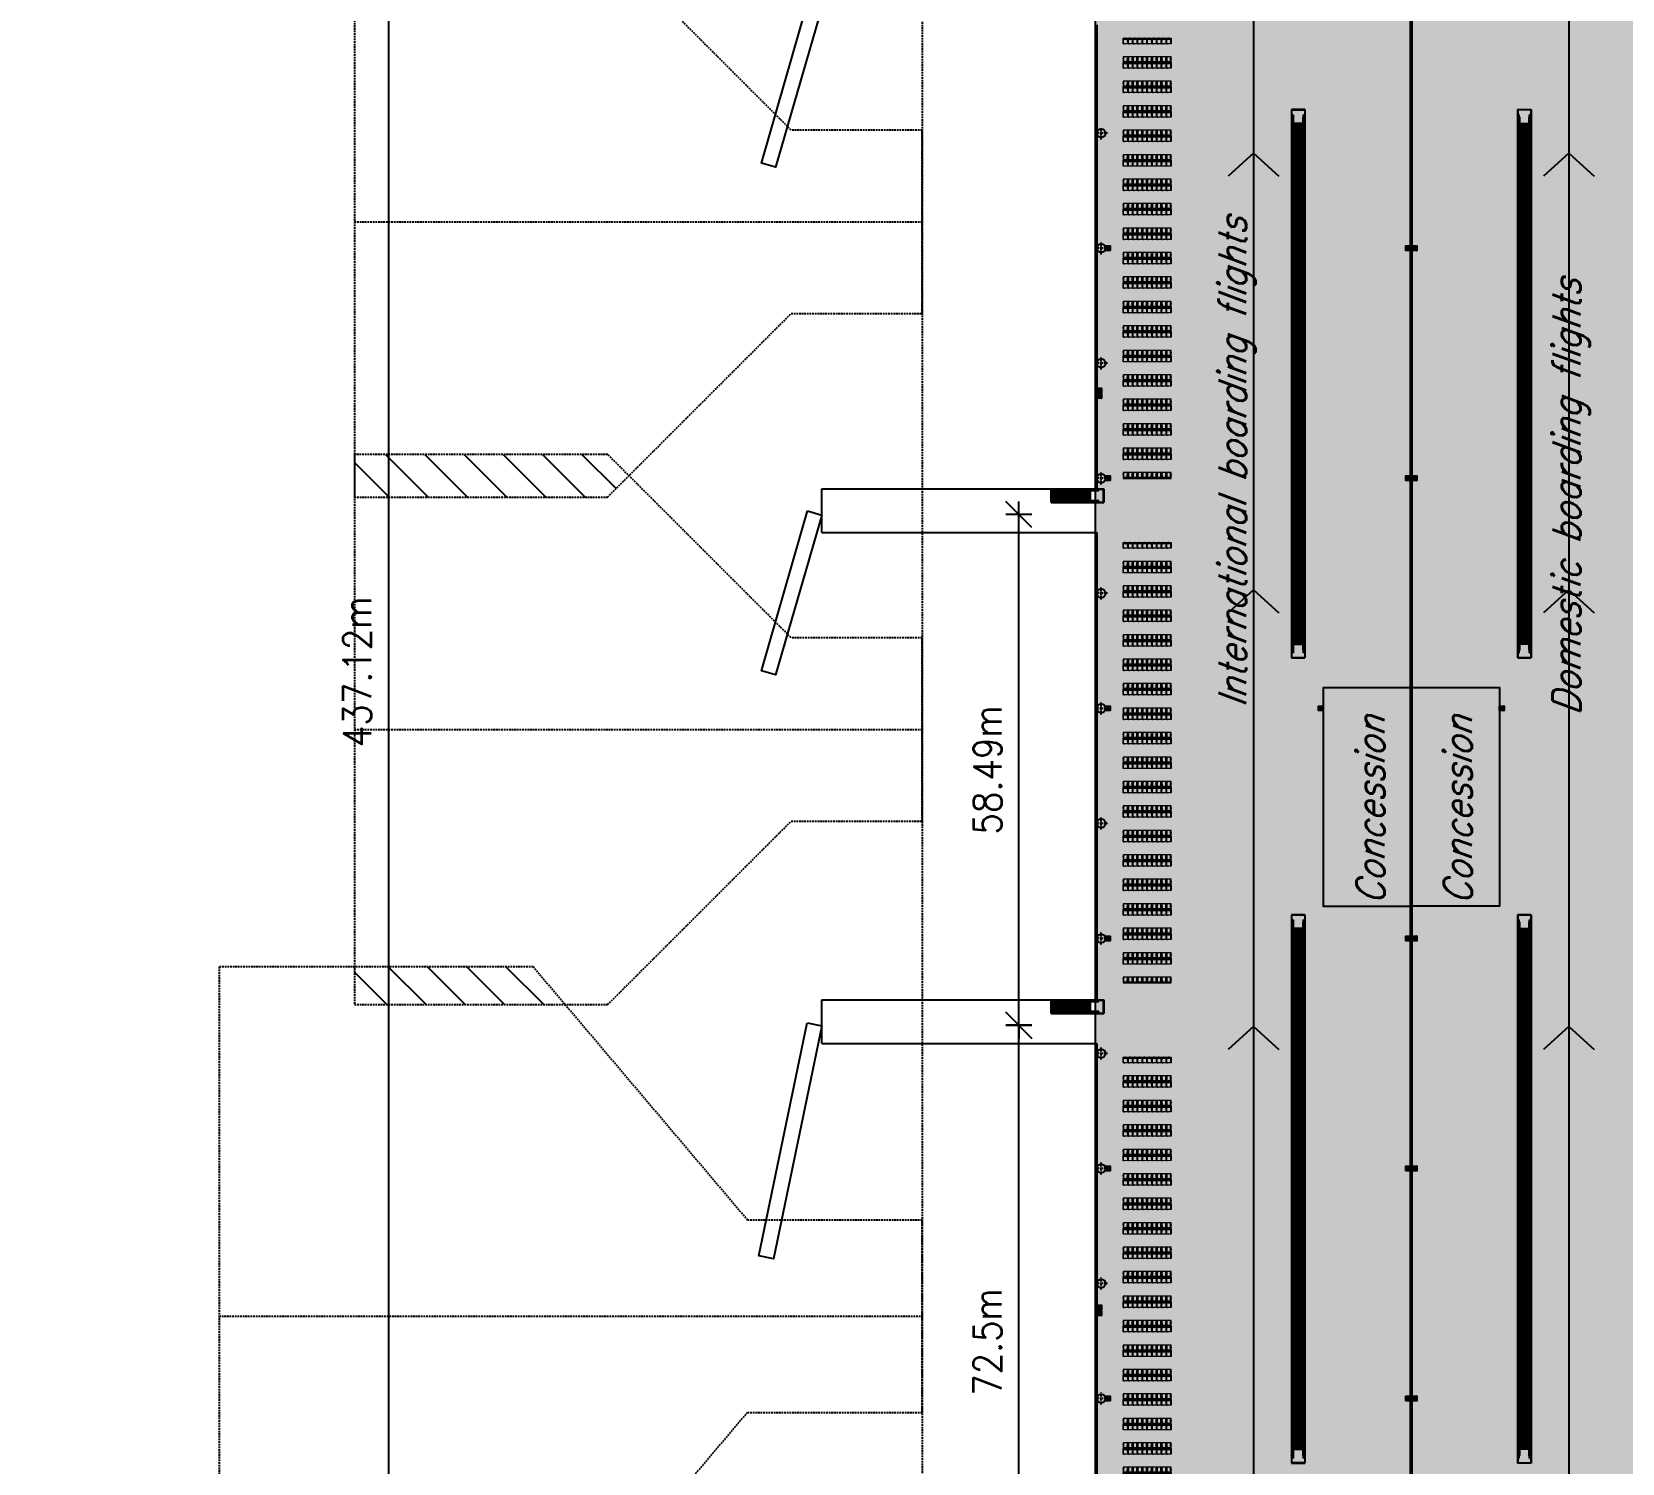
# Model space of a CAD drawing. Header units: millimetres. Extents: x -1 to 12300, y -1929 to 2470.
# Drawn here: x 7078.5 to 7260.5, y -1033.8 to -869.9 of the extents above; entities that cross this region are included whole.
import ezdxf

# ---------------------------------------------------------------- set-up
doc = ezdxf.new("R2010")
doc.units = ezdxf.units.MM
for name, pattern in [('DASHDOTBERNUZ', [0.8, 0.4, -0.2, 0, -0.2]), ('DGN Style 1', [0.6, 0, -0.6]), ('HIDDENBERNUZ', [0.3, 0.2, -0.1])]:
    doc.linetypes.add(name, pattern=pattern)
doc.layers.get('0').update_dxf_attribs({"color": 250})
for name, color, linetype in [('01C', 250, 'Continuous'), ('01cotes', 200, 'Continuous'), ('01TXT', 250, 'Continuous'), ('01TXTINCENDIext', 7, 'Continuous'), ('01TXTINCENDIman', 7, 'Continuous'), ('05CPIL', 250, 'Continuous'), ('0fingers', 250, 'Continuous'), ('0parquing', 250, 'HIDDENBERNUZ'), ('0serveis', 6, 'HIDDENBERNUZ'), ('0Terminal', 250, 'Continuous'), ('espais terminal', 9, 'Continuous'), ('fluxes', 9, 'Continuous')]:
    doc.layers.add(name, color=color, linetype=linetype)
doc.layers.add('_AUXILIAR', color=135, linetype='Continuous', plot=False)
doc.layers.add('TR-AUX-OFICINES', color=9, linetype='Continuous', plot=False)
doc.styles.add('_FERROS', font='romans.shx', dxfattribs={"width": 0.9})
doc.styles.add('_PEGATINES', font='romans.shx', dxfattribs={"width": 0.9, "oblique": 20})
doc.dimstyles.new('_100PS1500', dxfattribs={"dimtxt": 3.2, "dimasz": 3, "dimexe": 0.18, "dimexo": 0.0625, "dimgap": 2, "dimtad": 1, "dimrnd": 0.01, "dimzin": 12, "dimdsep": 46, "dimtxsty": '_FERROS', "dimblk": 'OBLIQUE', "dimcen": 0.09, "dimdle": 0.5, "dimse1": 1, "dimse2": 1, "dimclrt": 7, "dimadec": 0, "dimazin": 0, "dimtfac": 1, "dimtix": 1, "dimtmove": 2, "dimatfit": 3, "dimldrblk": 'OBLIQUE', "dimfxl": 1, "dimtvp": 0.882353, "dimtolj": 1, "dimtzin": 0, "dimarcsym": 0})
pattern_1 = [(90, (18.704966, 37.508332), (-0.01, 6e-19), [])]
pattern_2 = [(360, (37.508332, -17.139966), (2e-18, 0.01), [])]

# ---------------------------------------------------------------- blocks, each defined once
blk = doc.blocks.new('A$C36DD4FB1')
at = {"layer": '0parquing'}
for points in [[(0.02, -40), (35.97, -39.99), (60.5, -10.98), (80.5, -10.97), (80.5, 11.03), (60.5, 11.02), (35.94, 40.01), (-0.02, 40), (0.02, -40)], [(0, 0), (80.5, 0.03)]]:
    blk.add_lwpolyline(points, dxfattribs=at)
blk = doc.blocks.new('PK-GRAN1')
at = {"layer": '01C'}
for p, q in [((69, 36.24), (100.5, 36.24)), ((69, 31.24), (69, 36.24)), ((69, 31.24), (100.5, 31.24))]:
    blk.add_line(p, q, dxfattribs=at)
at = {"layer": '0fingers'}
blk.add_lwpolyline([(67.34, 33.58), (68.99, 33.24), (63.46, 6.56), (61.8, 6.91)], close=True, dxfattribs=at)
at = {"layer": '01C', "rotation": 359.977349502434}
blk.add_blockref('A$C36DD4FB1', (0, 0), dxfattribs=at)
blk = doc.blocks.new('_PIL0')
at = {"color": 3, "linetype": 'DASHDOTBERNUZ', "ltscale": 0.4}
for p, q in [((0.7, 0), (-0.7, 0)), ((0, -0.7), (0, 0.7))]:
    blk.add_line(p, q, dxfattribs=at)
blk.add_circle((0, 0), 0.5)
blk = doc.blocks.new('A$C365033A8')
at = {"linetype": 'Continuous', "lineweight": 0, "flags": 128}
blk.add_lwpolyline([(0.77, 0.17), (0.63, 0.7), (0, 0.53), (0.14, 0)], close=True, dxfattribs=at)
at = {"linetype": 'DGN Style 1', "lineweight": 0, "flags": 128}
blk.add_lwpolyline([(0.64, 0.64), (0.75, 0.22), (0.77, 0.17), (0.14, 0), (0, 0.53), (0.63, 0.7)], close=True, dxfattribs=at)
at = {"linetype": 'Continuous', "lineweight": 0, "flags": 128}
blk.add_lwpolyline([(0.64, 0.64), (0.13, 0.5), (0.24, 0.09), (0.75, 0.22)], dxfattribs=at)
blk = doc.blocks.new('CADIRES')
at = {"layer": '01C', "xscale": -1, "rotation": 104.8649578604252}
for p in [(0.51, 2.94), (1.06, 2.94), (1.61, 2.94), (2.16, 2.94), (2.71, 2.94), (3.26, 2.94), (3.81, 2.94), (4.36, 2.94), (4.91, 2.94), (5.46, 2.94)]:
    blk.add_blockref('A$C365033A8', p, dxfattribs=at)
at = {"layer": '01C', "rotation": 75.13504216545468}
for p in [(0.51, -0.14), (1.06, -0.14), (1.61, -0.14), (2.16, -0.14), (2.71, -0.14), (3.26, -0.14), (3.81, -0.14), (4.36, -0.14), (4.91, -0.14), (5.46, -0.14)]:
    blk.add_blockref('A$C365033A8', p, dxfattribs=at)
blk = doc.blocks.new('*U29')
at = {"layer": '01C'}
blk.add_blockref('CADIRES', (-2.75, -1.4), dxfattribs=at)
blk = doc.blocks.new('*U30')
at = {"layer": '01C', "color": 0, "linetype": 'ByBlock', "lineweight": -2, "transparency": 16777216}
for p in [(0, 61.6), (0, 58.8), (0, 56), (0, 53.2), (0, 50.4), (0, 47.6), (0, 44.8), (0, 42), (0, 39.2), (0, 36.4), (0, 33.6), (0, 30.8), (0, 28), (0, 25.2), (0, 22.4), (0, 19.6), (0, 16.8), (0, 14), (0, 11.2), (0, 8.4), (0, 5.6), (0, 2.8), (0, 0)]:
    blk.add_blockref('*U29', p, dxfattribs=at)
blk = doc.blocks.new('*U32')
at = {"layer": '01C'}
blk.add_blockref('CADIRES', (-2.75, -1.4), dxfattribs=at)
blk = doc.blocks.new('*U31')
at = {"layer": '01C', "color": 0, "linetype": 'ByBlock', "lineweight": -2, "transparency": 16777216}
for p in [(0, 47.6), (0, 44.8), (0, 42), (0, 39.2), (0, 36.4), (0, 33.6), (0, 30.8), (0, 28), (0, 25.2), (0, 22.4), (0, 19.6), (0, 16.8), (0, 14), (0, 11.2), (0, 8.4), (0, 5.6), (0, 2.8), (0, 0)]:
    blk.add_blockref('*U32', p, dxfattribs=at)
blk = doc.blocks.new('*U34')
at = {"layer": '01C'}
blk.add_blockref('CADIRES', (-2.75, -1.4), dxfattribs=at)
blk = doc.blocks.new('*U33')
at = {"layer": '01C', "color": 0, "linetype": 'ByBlock', "lineweight": -2, "transparency": 16777216}
for p in [(0, 47.6), (0, 44.8), (0, 42), (0, 39.2), (0, 36.4), (0, 33.6), (0, 30.8), (0, 28), (0, 25.2), (0, 22.4), (0, 19.6), (0, 16.8), (0, 14), (0, 11.2), (0, 8.4), (0, 5.6), (0, 2.8), (0, 0)]:
    blk.add_blockref('*U34', p, dxfattribs=at)
blk = doc.blocks.new('CINTA')
at = {"layer": '01C', "linetype": 'Continuous'}
h = blk.add_hatch(dxfattribs=at)
h.set_pattern_fill('USER', color=256, scale=0.01, angle=90, pattern_type=0)
h.set_pattern_definition(pattern_1)
h.paths.add_polyline_path([(0.12, 0.58), (0.12, 62.2), (0.2, 62.2), (0.2, 0.58)])
h = blk.add_hatch(dxfattribs=at)
h.set_pattern_fill('USER', color=256, scale=0.01, angle=90, pattern_type=0)
h.set_pattern_definition(pattern_1)
h.paths.add_polyline_path([(1.37, 0.58), (1.37, 62.2), (1.44, 62.2), (1.44, 0.58)])
h = blk.add_hatch(dxfattribs=at)
h.set_pattern_fill('USER', color=256, scale=0.05, angle=90, pattern_type=0)
h.set_pattern_definition([(90, (28.7643, 81.89081), (-0.05, 3e-18), [])])
h.paths.add_polyline_path([(0.23, 61.2), (0.23, 1.58), (1.33, 1.58), (1.33, 61.2)])
h.paths.add_polyline_path([(0.79, 59.2), (0.79, 59.25), (0.78, 59.27), (0.77, 59.2)], flags=16)
h.paths.add_polyline_path([(0.78, 57.6), (0.79, 57.61), (0.8, 57.61), (0.79, 57.58)], flags=16)
for p, q in [((0, 62.78), (0, 0)), ((0.03, 62.78), (0, 62.78)), ((1.56, 62.78), (0.03, 62.78)), ((0.03, 62.75), (0.03, 0.03)), ((0.03, 62.75), (1.53, 62.75)), ((0.12, 62.2), (0.2, 62.2)), ((0.12, 0.58), (0.12, 62.2)), ((0.2, 62.2), (0.2, 0.58)), ((1.37, 62.2), (1.44, 62.2)), ((1.37, 0.58), (1.37, 62.2)), ((1.44, 0.58), (1.44, 62.2)), ((1.53, 62.75), (1.53, 0.03)), ((1.56, 62.78), (1.56, 0)), ((0.03, 61.87), (0.03, 61.89)), ((0.12, 61.87), (0.03, 61.87)), ((0.03, 61.31), (0.12, 61.31)), ((0.23, 61.87), (0.2, 61.87)), ((0.2, 61.31), (0.23, 61.31)), ((0.23, 61.89), (0.23, 61.9)), ((0.23, 61.87), (0.23, 61.89)), ((0.23, 61.2), (0.23, 61.87)), ((1.33, 61.2), (0.23, 61.2)), ((0.23, 57.01), (0.23, 61.2)), ((1.33, 61.9), (1.33, 61.87)), ((1.33, 61.87), (1.33, 61.2)), ((1.37, 61.87), (1.33, 61.87)), ((1.33, 61.31), (1.37, 61.31)), ((1.33, 61.2), (1.33, 56.77)), ((1.53, 61.87), (1.44, 61.87)), ((1.53, 61.31), (1.44, 61.31)), ((1.53, 61.89), (1.53, 61.87)), ((0.23, 6), (0.23, 57.01)), ((1.33, 56.77), (1.33, 5.76)), ((0.23, 1.58), (0.23, 6)), ((1.33, 5.76), (1.33, 1.58)), ((0, 0), (0.03, 0)), ((0.03, 1.47), (0.12, 1.47)), ((0.03, 0.88), (0.03, 0.91)), ((0.03, 0.91), (0.12, 0.91)), ((1.53, 0.03), (0.03, 0.03)), ((0.03, 0), (1.56, 0)), ((0.2, 0.58), (0.12, 0.58)), ((0.2, 1.47), (0.23, 1.47)), ((0.2, 0.91), (0.23, 0.91)), ((0.23, 1.58), (1.33, 1.58)), ((0.23, 0.91), (0.23, 1.58)), ((0.23, 0.89), (0.23, 0.91)), ((0.23, 0.88), (0.23, 0.89)), ((1.33, 1.58), (1.33, 0.91)), ((1.37, 1.47), (1.33, 1.47)), ((1.33, 0.91), (1.37, 0.91)), ((1.33, 0.91), (1.33, 0.88)), ((1.44, 0.58), (1.37, 0.58)), ((1.44, 1.47), (1.53, 1.47)), ((1.44, 0.91), (1.53, 0.91)), ((1.53, 0.91), (1.53, 0.88))]:
    blk.add_line(p, q, dxfattribs=at)
for centre, radius, start, end in [((0.18, 61.51), 0.417, 97.1878, 108.3507), ((0.11, 61.5), 0.428, 74.9655, 77.6554), ((0.21, 61.9), 0.0175, 8.7267, 73.4382), ((1.35, 61.9), 0.0175, 106.5618, 171.2733), ((1.46, 61.5), 0.428, 102.3446, 105.0345), ((1.39, 61.51), 0.417, 71.6493, 82.8122), ((0.05, 61.89), 0.0175, 109.4849, 173.4157), ((1.51, 61.89), 0.0175, 6.5843, 70.5151), ((0.05, 0.89), 0.0175, 186.5843, 250.5151), ((0.18, 1.27), 0.417, 251.6493, 262.8122), ((0.11, 1.28), 0.428, 282.3446, 285.0345), ((0.21, 0.88), 0.0175, 286.5618, 351.2733), ((1.35, 0.88), 0.0175, 188.7267, 253.4382), ((1.46, 1.28), 0.428, 254.9655, 257.6554), ((1.39, 1.27), 0.417, 277.1878, 288.3507), ((1.51, 0.89), 0.0175, 289.4849, 353.4157)]:
    blk.add_arc(centre, radius, start, end, dxfattribs=at)
blk = doc.blocks.new('_Oblique')
for p, q in [((0, -0.5), (0, 0.5)), ((0, 0), (0.5, 0))]:
    blk.add_line(p, q)
at = {"layer": '01C', "color": 7, "linetype": 'ByBlock', "lineweight": -2}
blk.add_line((-0.5, -0.5), (0.5, 0.5), dxfattribs=at)
blk = doc.blocks.new('*D74')
at = {"layer": '01cotes', "color": 0, "lineweight": -2, "transparency": 16777216}
blk.add_line((7119.31, -1162.23), (7119.31, -724.11), dxfattribs=at)
at = {"layer": 'DEFPOINTS', "color": 0, "transparency": 16777216}
for p in [(7119.31, -724.61), (7119.31, -724.61), (7119.31, -1161.73)]:
    blk.add_point(p, dxfattribs=at)
at = {"layer": '01cotes', "color": 0, "lineweight": -2, "transparency": 16777216, "xscale": 3, "yscale": 3, "zscale": 3}
for p, rotation in [((7119.31, -724.61), 90), ((7119.31, -1161.73), 270)]:
    blk.add_blockref('_Oblique', p, dxfattribs=dict(at, rotation=rotation))
at = {"layer": '01cotes', "color": 7, "transparency": 16777216, "insert": (7115.71, -943.17), "char_height": 3.2, "attachment_point": 5, "rotation": 90, "style": '_FERROS'}
blk.add_mtext('\\A1;437.12m', dxfattribs=at)
blk = doc.blocks.new('*D77')
at = {"layer": '01cotes', "color": 0, "lineweight": -2, "transparency": 16777216}
blk.add_line((7191.46, -1056.64), (7191.46, -983.14), dxfattribs=at)
at = {"layer": 'DEFPOINTS', "color": 0, "transparency": 16777216}
for p in [(7191.46, -983.64), (7191.46, -983.64), (7191.46, -1056.14)]:
    blk.add_point(p, dxfattribs=at)
at = {"layer": '01cotes', "color": 0, "lineweight": -2, "transparency": 16777216, "xscale": 3, "yscale": 3, "zscale": 3}
for p, rotation in [((7191.46, -983.64), 90), ((7191.46, -1056.14), 270)]:
    blk.add_blockref('_Oblique', p, dxfattribs=dict(at, rotation=rotation))
at = {"layer": '01cotes', "color": 7, "transparency": 16777216, "insert": (7187.86, -1019.89), "char_height": 3.2, "attachment_point": 5, "rotation": 90, "style": '_FERROS'}
blk.add_mtext('\\A1;72.5m', dxfattribs=at)
blk = doc.blocks.new('*D78')
at = {"layer": '01cotes', "color": 0, "lineweight": -2, "transparency": 16777216}
blk.add_line((7191.46, -984.14), (7191.46, -924.66), dxfattribs=at)
at = {"layer": 'DEFPOINTS', "color": 0, "transparency": 16777216}
for p in [(7191.46, -925.16), (7191.46, -925.16), (7191.46, -983.64)]:
    blk.add_point(p, dxfattribs=at)
at = {"layer": '01cotes', "color": 0, "lineweight": -2, "transparency": 16777216, "xscale": 3, "yscale": 3, "zscale": 3}
for p, rotation in [((7191.46, -925.16), 90), ((7191.46, -983.64), 270)]:
    blk.add_blockref('_Oblique', p, dxfattribs=dict(at, rotation=rotation))
at = {"layer": '01cotes', "color": 7, "transparency": 16777216, "insert": (7187.86, -954.4), "char_height": 3.2, "attachment_point": 5, "rotation": 90, "style": '_FERROS'}
blk.add_mtext('\\A1;58.49m', dxfattribs=at)
blk = doc.blocks.new('A$C47A048D5')
at = {"layer": '01C', "linetype": 'Continuous'}
h = blk.add_hatch(dxfattribs=at)
h.set_pattern_fill('USER', color=256, scale=0.01, pattern_type=0)
h.set_pattern_definition(pattern_2)
h.paths.add_polyline_path([(6.02, 1.37), (6.02, 1.44), (0.57, 1.44), (0.57, 1.37)])
h = blk.add_hatch(dxfattribs=at)
h.set_pattern_fill('USER', color=256, scale=0.01, pattern_type=0)
h.set_pattern_definition(pattern_2)
h.paths.add_polyline_path([(6.02, 0.12), (6.02, 0.2), (0.57, 0.2), (0.57, 0.12)])
for p, q in [((6.02, 1.56), (0, 1.56)), ((0, 1.56), (0, 1.53)), ((0, 1.53), (0, 0)), ((6.02, 0), (0, 0)), ((6.02, 1.53), (0.03, 1.53)), ((0.03, 0.03), (0.03, 1.53)), ((6.02, 0.03), (0.03, 0.03)), ((0.57, 1.37), (0.57, 1.44)), ((0.57, 1.44), (6.02, 1.44)), ((6.02, 1.37), (0.57, 1.37)), ((0.57, 0.12), (0.57, 0.2)), ((0.57, 0.2), (6.02, 0.2)), ((0.57, 0.12), (6.02, 0.12)), ((0.88, 1.53), (0.91, 1.53)), ((0.88, 1.33), (0.89, 1.33)), ((0.91, 0.23), (0.88, 0.23)), ((0.91, 0.03), (0.88, 0.03)), ((0.89, 1.33), (0.91, 1.33)), ((0.91, 1.53), (0.91, 1.44)), ((0.91, 1.37), (0.91, 1.33)), ((0.91, 1.33), (1.58, 1.33)), ((1.58, 0.23), (0.91, 0.23)), ((0.91, 0.23), (0.91, 0.2)), ((0.91, 0.12), (0.91, 0.03)), ((1.47, 1.53), (1.47, 1.44)), ((1.47, 1.37), (1.47, 1.33)), ((1.47, 0.2), (1.47, 0.23)), ((1.47, 0.12), (1.47, 0.03)), ((1.58, 1.33), (1.58, 0.23)), ((1.58, 1.33), (6, 1.33)), ((1.58, 1.28), (6.02, 1.28)), ((1.58, 1.23), (6.02, 1.23)), ((1.58, 1.18), (6.02, 1.18)), ((1.58, 1.13), (6.02, 1.13)), ((1.58, 1.08), (6.02, 1.08)), ((1.58, 1.03), (6.02, 1.03)), ((1.58, 0.98), (6.02, 0.98)), ((1.58, 0.93), (6.02, 0.93)), ((1.58, 0.88), (6.02, 0.88)), ((1.58, 0.83), (6.02, 0.83)), ((1.58, 0.78), (6.02, 0.78)), ((1.58, 0.73), (6.02, 0.73)), ((1.58, 0.68), (6.02, 0.68)), ((1.58, 0.63), (6.02, 0.63)), ((1.58, 0.58), (6.02, 0.58)), ((1.58, 0.53), (6.02, 0.53)), ((1.58, 0.48), (6.02, 0.48)), ((1.58, 0.43), (6.02, 0.43)), ((1.58, 0.38), (6.02, 0.38)), ((1.58, 0.33), (6.02, 0.33)), ((1.58, 0.28), (6.02, 0.28)), ((5.76, 0.23), (1.58, 0.23)), ((1.58, 0.23), (6.02, 0.23)), ((6.02, 0.23), (5.76, 0.23)), ((6, 1.33), (6.02, 1.33))]:
    blk.add_line(p, q, dxfattribs=at)
at = {"layer": '01C'}
blk.add_line((6.02, 0), (6.02, 1.56), dxfattribs=at)
at = {"layer": '01C', "linetype": 'Continuous'}
for centre, radius, start, end in [((1.27, 1.39), 0.417, 161.6493, 172.8122), ((1.27, 0.18), 0.417, 187.1878, 198.3507), ((1.28, 1.46), 0.428, 192.3446, 195.0345), ((0.88, 1.35), 0.0175, 196.5618, 261.2733), ((0.88, 0.21), 0.0175, 98.7267, 163.4382), ((1.28, 0.11), 0.428, 164.9655, 167.6554), ((0.89, 1.51), 0.0175, 96.5843, 160.5151), ((0.89, 0.05), 0.0175, 199.4849, 263.4157)]:
    blk.add_arc(centre, radius, start, end, dxfattribs=at)
blk = doc.blocks.new('A$C4F031390')
at = {"layer": '0parquing'}
for points in [[(31.5, -65), (31.5, -36.01), (10.5, -15), (10.5, 0), (-10.5, 0), (-10.5, -15), (-31.5, -36.01), (-31.5, -65), (31.5, -65)], [(0, -65), (0, 0)]]:
    blk.add_lwpolyline(points, dxfattribs=at)
blk = doc.blocks.new('A$C39DC0D00')
at = {"layer": '01TXTINCENDIext'}
h = blk.add_hatch(color=7, dxfattribs=at)
h.dxf.hatch_style = 1
h.paths.add_polyline_path([(0.53, 0.54), (0, 0.54), (0, 0), (0.53, 0)])
h.paths.add_polyline_path([(0.51, 0.51), (0.51, 0.03, -0.414214), (0.5, 0.02), (0.03, 0.02, -0.414214), (0.02, 0.03), (0.02, 0.51, -0.414214), (0.03, 0.52), (0.5, 0.52, -0.414214)], flags=16)
h.paths.add_polyline_path([(0.35, 0.45), (0.34, 0.44), (0.34, 0.45), (0.33, 0.45), (0.32, 0.45), (0.32, 0.45), (0.31, 0.45), (0.31, 0.45), (0.29, 0.45), (0.27, 0.45), (0.27, 0.45), (0.27, 0.45), (0.27, 0.45), (0.27, 0.44), (0.27, 0.44), (0.28, 0.43), (0.28, 0.42, -0.120407), (0.33, 0.4, -0.22624), (0.33, 0.39), (0.33, 0.05, -0.414214), (0.32, 0.04), (0.21, 0.04, -0.414214), (0.19, 0.05), (0.19, 0.08), (0.17, 0.08), (0.17, 0.08), (0.17, 0.1), (0.17, 0.1), (0.17, 0.11), (0.17, 0.11), (0.17, 0.14), (0.17, 0.14), (0.17, 0.14), (0.17, 0.17), (0.16, 0.19), (0.14, 0.24), (0.13, 0.27), (0.12, 0.29), (0.12, 0.31), (0.11, 0.33), (0.11, 0.35), (0.11, 0.38), (0.12, 0.39), (0.13, 0.4), (0.14, 0.42), (0.15, 0.43), (0.16, 0.44), (0.18, 0.44), (0.2, 0.45), (0.22, 0.46), (0.24, 0.46), (0.25, 0.46), (0.25, 0.46), (0.28, 0.48), (0.31, 0.49), (0.33, 0.5), (0.33, 0.49), (0.32, 0.49), (0.29, 0.47), (0.28, 0.47), (0.29, 0.47), (0.31, 0.46), (0.33, 0.46), (0.35, 0.45), (0.35, 0.45)], flags=0)
h.paths.add_polyline_path([(0.25, 0.44), (0.25, 0.44), (0.25, 0.44), (0.25, 0.44), (0.25, 0.43), (0.24, 0.42, 0.110621), (0.2, 0.4, 0.22624), (0.19, 0.39), (0.19, 0.1), (0.19, 0.1), (0.18, 0.1), (0.18, 0.11), (0.19, 0.11), (0.19, 0.14), (0.18, 0.14), (0.18, 0.15), (0.18, 0.17), (0.17, 0.2), (0.16, 0.23), (0.14, 0.27), (0.13, 0.3), (0.13, 0.33), (0.12, 0.35), (0.13, 0.37), (0.13, 0.39), (0.14, 0.41), (0.16, 0.42), (0.18, 0.43), (0.21, 0.44), (0.22, 0.44)], flags=0)
h = blk.add_hatch(color=10, dxfattribs=at)
h.paths.add_polyline_path([(0.51, 0.51, 0.414214), (0.5, 0.52), (0.03, 0.52, 0.414214), (0.02, 0.51), (0.02, 0.03, 0.414214), (0.03, 0.02), (0.5, 0.02, 0.414214), (0.51, 0.03)])
h.paths.add_polyline_path([(0.12, 0.31), (0.11, 0.33), (0.11, 0.35), (0.11, 0.38), (0.12, 0.39), (0.13, 0.4), (0.14, 0.42), (0.15, 0.43), (0.16, 0.44), (0.18, 0.44), (0.2, 0.45), (0.22, 0.46), (0.24, 0.46), (0.25, 0.46), (0.25, 0.46), (0.28, 0.48), (0.31, 0.49), (0.33, 0.5), (0.33, 0.49), (0.32, 0.49), (0.29, 0.47), (0.28, 0.47), (0.29, 0.47), (0.31, 0.46), (0.33, 0.46), (0.35, 0.45), (0.35, 0.45), (0.35, 0.45), (0.34, 0.44), (0.34, 0.45), (0.33, 0.45), (0.32, 0.45), (0.32, 0.45), (0.31, 0.45), (0.31, 0.45), (0.29, 0.45), (0.27, 0.45), (0.27, 0.45), (0.27, 0.45), (0.27, 0.45), (0.27, 0.44), (0.27, 0.44), (0.28, 0.43), (0.28, 0.42, -0.120407), (0.33, 0.4, -0.22624), (0.33, 0.39), (0.33, 0.05, -0.414214), (0.32, 0.04), (0.21, 0.04, -0.414214), (0.19, 0.05), (0.19, 0.08), (0.17, 0.08), (0.17, 0.08), (0.17, 0.1), (0.17, 0.1), (0.17, 0.11), (0.17, 0.11), (0.17, 0.14), (0.17, 0.14), (0.17, 0.14), (0.17, 0.17), (0.16, 0.19), (0.14, 0.24), (0.13, 0.27), (0.12, 0.29)], flags=16)
h.paths.add_polyline_path([(0.13, 0.33), (0.12, 0.35), (0.13, 0.37), (0.13, 0.39), (0.14, 0.41), (0.16, 0.42), (0.18, 0.43), (0.21, 0.44), (0.22, 0.44), (0.25, 0.44), (0.25, 0.44), (0.25, 0.44), (0.25, 0.44), (0.25, 0.43), (0.24, 0.42, 0.110621), (0.2, 0.4, 0.22624), (0.19, 0.39), (0.19, 0.1), (0.19, 0.1), (0.18, 0.1), (0.18, 0.11), (0.19, 0.11), (0.19, 0.14), (0.18, 0.14), (0.18, 0.15), (0.18, 0.17), (0.17, 0.2), (0.16, 0.23), (0.14, 0.27), (0.13, 0.3)], flags=0)
h.paths.add_polyline_path([(0.19, 0.39, -0.22624), (0.2, 0.4, -0.110621), (0.24, 0.42), (0.25, 0.43), (0.25, 0.44), (0.25, 0.44), (0.25, 0.44), (0.25, 0.44), (0.22, 0.44), (0.21, 0.44), (0.18, 0.43), (0.16, 0.42), (0.14, 0.41), (0.13, 0.39), (0.13, 0.37), (0.12, 0.35), (0.13, 0.33), (0.13, 0.3), (0.14, 0.27), (0.16, 0.23), (0.17, 0.2), (0.18, 0.17), (0.18, 0.15), (0.18, 0.14), (0.19, 0.14), (0.19, 0.11), (0.18, 0.11), (0.18, 0.1), (0.19, 0.1), (0.19, 0.1)], flags=0)
h = blk.add_hatch(color=255, dxfattribs=at)
h.paths.add_polyline_path([(0.33, 0.39, 0.22624), (0.33, 0.4, 0.120407), (0.28, 0.42), (0.28, 0.43), (0.27, 0.44), (0.27, 0.44), (0.27, 0.45), (0.27, 0.45), (0.27, 0.45), (0.27, 0.45), (0.29, 0.45), (0.31, 0.45), (0.31, 0.45), (0.32, 0.45), (0.32, 0.45), (0.33, 0.45), (0.34, 0.45), (0.34, 0.44), (0.35, 0.45), (0.35, 0.45), (0.35, 0.45), (0.33, 0.46), (0.31, 0.46), (0.29, 0.47), (0.28, 0.47), (0.29, 0.47), (0.32, 0.49), (0.33, 0.49), (0.33, 0.5), (0.31, 0.49), (0.28, 0.48), (0.25, 0.46), (0.25, 0.46), (0.24, 0.46), (0.22, 0.46), (0.2, 0.45), (0.18, 0.44), (0.16, 0.44), (0.15, 0.43), (0.14, 0.42), (0.13, 0.4), (0.12, 0.39), (0.11, 0.38), (0.11, 0.35), (0.11, 0.33), (0.12, 0.31), (0.12, 0.29), (0.13, 0.27), (0.14, 0.24), (0.16, 0.19), (0.17, 0.17), (0.17, 0.14), (0.17, 0.14), (0.17, 0.14), (0.17, 0.11), (0.17, 0.11), (0.17, 0.1), (0.17, 0.1), (0.17, 0.08), (0.17, 0.08), (0.19, 0.08), (0.19, 0.05, 0.414214), (0.21, 0.04), (0.32, 0.04, 0.414214), (0.33, 0.05)])
h.paths.add_polyline_path([(0.19, 0.1), (0.19, 0.1), (0.18, 0.1), (0.18, 0.11), (0.19, 0.11), (0.19, 0.14), (0.18, 0.14), (0.18, 0.15), (0.18, 0.17), (0.17, 0.2), (0.16, 0.23), (0.14, 0.27), (0.13, 0.3), (0.13, 0.33), (0.12, 0.35), (0.13, 0.37), (0.13, 0.39), (0.14, 0.41), (0.16, 0.42), (0.18, 0.43), (0.21, 0.44), (0.22, 0.44), (0.25, 0.44), (0.25, 0.44), (0.25, 0.44), (0.25, 0.44), (0.25, 0.43), (0.24, 0.42, 0.110621), (0.2, 0.4, 0.22624), (0.19, 0.39)], flags=16)
blk.add_hatch(color=10, dxfattribs=at).paths.add_polyline_path([(0.19, 0.39, -0.22624), (0.2, 0.4, -0.110621), (0.24, 0.42), (0.25, 0.43), (0.25, 0.44), (0.25, 0.44), (0.25, 0.44), (0.25, 0.44), (0.22, 0.44), (0.21, 0.44), (0.18, 0.43), (0.16, 0.42), (0.14, 0.41), (0.13, 0.39), (0.13, 0.37), (0.12, 0.35), (0.13, 0.33), (0.13, 0.3), (0.14, 0.27), (0.16, 0.23), (0.17, 0.2), (0.18, 0.17), (0.18, 0.15), (0.18, 0.14), (0.19, 0.14), (0.19, 0.11), (0.18, 0.11), (0.18, 0.1), (0.19, 0.1), (0.19, 0.1)])
at = {"layer": '01TXTINCENDIext', "color": 255}
for p, q in [((0.02, 0.03), (0.02, 0.51)), ((0.03, 0.52), (0.5, 0.52)), ((0.5, 0.02), (0.03, 0.02)), ((0.51, 0.51), (0.51, 0.03))]:
    blk.add_line(p, q, dxfattribs=at)
at = {"layer": '01TXTINCENDIext', "color": 7}
blk.add_lwpolyline([(0, 0.54), (0.53, 0.54), (0.53, 0), (0, 0)], close=True, dxfattribs=at)
at = {"layer": '01TXTINCENDIext', "color": 255}
for points in [[(0.28, 0.42), (0.28, 0.43), (0.27, 0.44), (0.27, 0.44), (0.27, 0.45), (0.27, 0.45), (0.27, 0.45), (0.27, 0.45), (0.29, 0.45), (0.31, 0.45), (0.31, 0.45), (0.32, 0.45), (0.32, 0.45), (0.33, 0.45), (0.34, 0.45), (0.34, 0.44), (0.35, 0.45), (0.35, 0.45), (0.35, 0.45), (0.33, 0.46), (0.31, 0.46), (0.29, 0.47), (0.28, 0.47), (0.29, 0.47), (0.32, 0.49), (0.33, 0.49), (0.33, 0.5), (0.31, 0.49), (0.28, 0.48), (0.25, 0.46), (0.25, 0.46), (0.24, 0.46), (0.22, 0.46), (0.2, 0.45), (0.18, 0.44), (0.16, 0.44), (0.15, 0.43), (0.14, 0.42), (0.13, 0.4), (0.12, 0.39), (0.11, 0.38), (0.11, 0.35), (0.11, 0.33), (0.12, 0.31), (0.12, 0.29), (0.13, 0.27), (0.14, 0.24), (0.16, 0.19), (0.17, 0.17), (0.17, 0.14), (0.17, 0.14), (0.17, 0.14), (0.17, 0.11), (0.17, 0.11), (0.17, 0.1), (0.17, 0.1), (0.17, 0.08), (0.17, 0.08), (0.19, 0.08)], [(0.19, 0.1), (0.19, 0.1), (0.18, 0.1), (0.18, 0.11), (0.19, 0.11), (0.19, 0.14), (0.18, 0.14), (0.18, 0.15), (0.18, 0.17), (0.17, 0.2), (0.16, 0.23), (0.14, 0.27), (0.13, 0.3), (0.13, 0.33), (0.12, 0.35), (0.13, 0.37), (0.13, 0.39), (0.14, 0.41), (0.16, 0.42), (0.18, 0.43), (0.21, 0.44), (0.22, 0.44), (0.25, 0.44), (0.25, 0.44), (0.25, 0.44), (0.25, 0.44), (0.25, 0.43), (0.24, 0.42)], [(0.19, 0.39), (0.19, 0.1)]]:
    blk.add_lwpolyline(points, dxfattribs=at)
blk.add_lwpolyline([(0.19, 0.08), (0.19, 0.05, 0.414214), (0.21, 0.04), (0.32, 0.04, 0.414214), (0.33, 0.05), (0.33, 0.39)], format="xyb", dxfattribs=at)
for centre, radius, start, end in [((0.03, 0.51), 0.0144, 90, 180), ((0.03, 0.03), 0.0144, 180, 270), ((0.21, 0.39), 0.0128, 129.008, 180), ((0.26, 0.32), 0.105, 103.7582, 129.008), ((0.26, 0.32), 0.105, 50.992, 78.4551), ((0.32, 0.39), 0.0128, 0, 50.992), ((0.5, 0.51), 0.0144, 0, 90), ((0.5, 0.03), 0.0144, 270, 0)]:
    blk.add_arc(centre, radius, start, end, dxfattribs=at)
blk = doc.blocks.new('MANGERA')
at = {"layer": '01TXTINCENDIext'}
h = blk.add_hatch(color=7, dxfattribs=at)
h.dxf.hatch_style = 1
h.paths.add_polyline_path([(0.53, 0.54), (0, 0.54), (0, 0), (0.53, 0)])
h.paths.add_polyline_path([(0.03, 0.52), (0.5, 0.52, -0.414214), (0.51, 0.51), (0.51, 0.03, -0.414214), (0.5, 0.02), (0.03, 0.02, -0.414214), (0.02, 0.03), (0.02, 0.51, -0.414214)], flags=16)
h.paths.add_polyline_path([(0.1, 0.49), (0.11, 0.49), (0.11, 0.2), (0.1, 0.2)], flags=0)
h.paths.add_polyline_path([(0.15, 0.48), (0.15, 0.18, -1), (0.12, 0.18), (0.12, 0.48, -1)], flags=0)
h.paths.add_polyline_path([(0.19, 0.48), (0.19, 0.2, -1), (0.16, 0.2), (0.16, 0.48, -1)], flags=0)
h.paths.add_polyline_path([(0.22, 0.48), (0.22, 0.2, -1), (0.2, 0.2), (0.2, 0.48, -1)], flags=0)
h.paths.add_polyline_path([(0.26, 0.48), (0.26, 0.2, -1), (0.23, 0.2), (0.23, 0.48, -1)], flags=0)
h.paths.add_polyline_path([(0.3, 0.48), (0.3, 0.2, -1), (0.27, 0.2), (0.27, 0.48, -1)], flags=0)
h.paths.add_polyline_path([(0.31, 0.49), (0.31, 0.49), (0.31, 0.35), (0.37, 0.35, -25.210419), (0.37, 0.35), (0.31, 0.35), (0.31, 0.2), (0.31, 0.2)], flags=0)
h.paths.add_polyline_path([(0.11, 0.16), (0.15, 0.16), (0.15, 0.15), (0.11, 0.15)], flags=0)
h.paths.add_polyline_path([(0.4, 0.38), (0.4, 0.35), (0.37, 0.35, -0.36031)], flags=0)
h.paths.add_polyline_path([(0.12, 0.15), (0.15, 0.15), (0.15, 0.12), (0.12, 0.12)], flags=0)
h.paths.add_polyline_path([(0.37, 0.35), (0.4, 0.35), (0.4, 0.32, -0.36031)], flags=0)
h.paths.add_polyline_path([(0.41, 0.38, -0.36031), (0.44, 0.35), (0.41, 0.35)], flags=0)
h.paths.add_polyline_path([(0.11, 0.12), (0.15, 0.12), (0.15, 0.11), (0.11, 0.11)], flags=0)
h.paths.add_polyline_path([(0.41, 0.35), (0.44, 0.35, -0.36031), (0.41, 0.32)], flags=0)
h.paths.add_polyline_path([(0.12, 0.1), (0.15, 0.1), (0.14, 0.07), (0.12, 0.07)], flags=0)
h.paths.add_polyline_path([(0.13, 0.06), (0.14, 0.06), (0.14, 0.05), (0.13, 0.05)], flags=0)
h = blk.add_hatch(color=10, dxfattribs=at)
h.paths.add_polyline_path([(0.03, 0.52, 0.414214), (0.02, 0.51), (0.02, 0.03, 0.414214), (0.03, 0.02), (0.5, 0.02, 0.414214), (0.51, 0.03), (0.51, 0.51, 0.414214), (0.5, 0.52)])
h.paths.add_polyline_path([(0.37, 0.35), (0.31, 0.35), (0.31, 0.2), (0.31, 0.2), (0.31, 0.49), (0.31, 0.49), (0.31, 0.35), (0.37, 0.35, -25.210419)], flags=16)
h.paths.add_polyline_path([(0.41, 0.38, -0.36031), (0.44, 0.35), (0.41, 0.35)], flags=0)
h.paths.add_polyline_path([(0.4, 0.38), (0.4, 0.35), (0.37, 0.35, -0.36031)], flags=0)
h.paths.add_polyline_path([(0.44, 0.35, -0.36031), (0.41, 0.32), (0.41, 0.35)], flags=0)
h.paths.add_polyline_path([(0.4, 0.35), (0.4, 0.32, -0.36031), (0.37, 0.35)], flags=0)
h.paths.add_polyline_path([(0.3, 0.2, -1), (0.27, 0.2), (0.27, 0.48, -1), (0.3, 0.48)], flags=16)
h.paths.add_polyline_path([(0.26, 0.2, -1), (0.23, 0.2), (0.23, 0.48, -1), (0.26, 0.48)], flags=16)
h.paths.add_polyline_path([(0.22, 0.2, -1), (0.2, 0.2), (0.2, 0.48, -1), (0.22, 0.48)], flags=16)
h.paths.add_polyline_path([(0.19, 0.2, -1), (0.16, 0.2), (0.16, 0.48, -1), (0.19, 0.48)], flags=16)
h.paths.add_polyline_path([(0.15, 0.18, -1), (0.12, 0.18), (0.12, 0.48, -1), (0.15, 0.48)], flags=16)
h.paths.add_polyline_path([(0.11, 0.2), (0.1, 0.2), (0.1, 0.49), (0.11, 0.49)], flags=16)
h.paths.add_polyline_path([(0.15, 0.16), (0.15, 0.15), (0.11, 0.15), (0.11, 0.16)], flags=16)
h.paths.add_polyline_path([(0.15, 0.15), (0.15, 0.12), (0.12, 0.12), (0.12, 0.15)], flags=16)
h.paths.add_polyline_path([(0.15, 0.12), (0.15, 0.11), (0.11, 0.11), (0.11, 0.12)], flags=16)
h.paths.add_polyline_path([(0.15, 0.1), (0.14, 0.07), (0.12, 0.07), (0.12, 0.1)], flags=16)
h.paths.add_polyline_path([(0.14, 0.06), (0.14, 0.05), (0.13, 0.05), (0.13, 0.06)], flags=16)
h = blk.add_hatch(color=7, dxfattribs=at)
h.dxf.hatch_style = 1
h.paths.add_polyline_path([(0.15, 0.48, 1), (0.12, 0.48), (0.12, 0.18, 1), (0.15, 0.18)])
h.paths.add_polyline_path([(0.19, 0.48, 1), (0.16, 0.48), (0.16, 0.2, 1), (0.19, 0.2)])
h.paths.add_polyline_path([(0.22, 0.48, 1), (0.2, 0.48), (0.2, 0.2, 1), (0.22, 0.2)])
h.paths.add_polyline_path([(0.26, 0.48, 1), (0.23, 0.48), (0.23, 0.2, 1), (0.26, 0.2)])
h.paths.add_polyline_path([(0.3, 0.48, 1), (0.27, 0.48), (0.27, 0.2, 1), (0.3, 0.2)])
h.paths.add_polyline_path([(0.11, 0.49), (0.1, 0.49), (0.1, 0.2), (0.11, 0.2)])
h.paths.add_polyline_path([(0.31, 0.49), (0.31, 0.49), (0.31, 0.2), (0.31, 0.2)])
h.paths.add_polyline_path([(0.37, 0.35), (0.31, 0.35), (0.31, 0.35), (0.37, 0.35, 25.210419)])
h.paths.add_polyline_path([(0.37, 0.35), (0.4, 0.35), (0.4, 0.32, -0.36031)], flags=16)
h.paths.add_polyline_path([(0.37, 0.35, -0.36031), (0.4, 0.38), (0.4, 0.35)], flags=16)
h.paths.add_polyline_path([(0.41, 0.35), (0.44, 0.35, -0.36031), (0.41, 0.32)], flags=16)
h.paths.add_polyline_path([(0.41, 0.35), (0.41, 0.38, -0.36031), (0.44, 0.35)], flags=16)
h.paths.add_polyline_path([(0.15, 0.16), (0.11, 0.16), (0.11, 0.15), (0.15, 0.15)])
h.paths.add_polyline_path([(0.15, 0.15), (0.12, 0.15), (0.12, 0.12), (0.15, 0.12)])
h.paths.add_polyline_path([(0.15, 0.12), (0.11, 0.12), (0.11, 0.11), (0.15, 0.11)])
h.paths.add_polyline_path([(0.15, 0.1), (0.12, 0.1), (0.12, 0.07), (0.14, 0.07)])
h.paths.add_polyline_path([(0.14, 0.06), (0.13, 0.06), (0.13, 0.05), (0.14, 0.05)])
at = {"layer": '01TXTINCENDIext', "color": 255}
for p, q in [((0.02, 0.03), (0.02, 0.51)), ((0.03, 0.52), (0.5, 0.52)), ((0.5, 0.02), (0.03, 0.02)), ((0.37, 0.35), (0.31, 0.35)), ((0.37, 0.35), (0.31, 0.35)), ((0.4, 0.35), (0.37, 0.35)), ((0.4, 0.35), (0.37, 0.35)), ((0.4, 0.38), (0.4, 0.35)), ((0.4, 0.35), (0.4, 0.32)), ((0.41, 0.38), (0.41, 0.35)), ((0.41, 0.35), (0.41, 0.32)), ((0.44, 0.35), (0.41, 0.35)), ((0.44, 0.35), (0.41, 0.35)), ((0.51, 0.51), (0.51, 0.03))]:
    blk.add_line(p, q, dxfattribs=at)
at = {"layer": '01TXTINCENDIext', "color": 7}
blk.add_lwpolyline([(0, 0.54), (0.53, 0.54), (0.53, 0), (0, 0)], close=True, dxfattribs=at)
at = {"layer": '01TXTINCENDIext', "color": 255}
for points in [[(0.1, 0.49), (0.11, 0.49), (0.11, 0.2), (0.1, 0.2)], [(0.11, 0.16), (0.15, 0.16), (0.15, 0.15), (0.11, 0.15)], [(0.11, 0.12), (0.15, 0.12), (0.15, 0.11), (0.11, 0.11)], [(0.12, 0.15), (0.15, 0.15), (0.15, 0.12), (0.12, 0.12)], [(0.12, 0.1), (0.15, 0.1), (0.14, 0.07), (0.12, 0.07)], [(0.13, 0.06), (0.14, 0.06), (0.14, 0.05), (0.13, 0.05)], [(0.31, 0.49), (0.31, 0.49), (0.31, 0.2), (0.31, 0.2)]]:
    blk.add_lwpolyline(points, close=True, dxfattribs=at)
for points in [[(0.12, 0.18), (0.12, 0.48)], [(0.15, 0.48), (0.15, 0.18)], [(0.16, 0.2), (0.16, 0.48)], [(0.19, 0.48), (0.19, 0.2)], [(0.2, 0.2), (0.2, 0.48)], [(0.22, 0.48), (0.22, 0.2)], [(0.23, 0.2), (0.23, 0.48)], [(0.26, 0.48), (0.26, 0.2)], [(0.27, 0.2), (0.27, 0.48)], [(0.3, 0.48), (0.3, 0.2)]]:
    blk.add_lwpolyline(points, dxfattribs=at)
for centre, radius, start, end in [((0.03, 0.51), 0.0144, 90, 180), ((0.03, 0.03), 0.0144, 180, 270), ((0.13, 0.48), 0.0139, 0, 180), ((0.13, 0.18), 0.0139, 180, 0), ((0.17, 0.48), 0.0139, 0, 180), ((0.17, 0.2), 0.0139, 180, 0), ((0.21, 0.48), 0.0139, 0, 180), ((0.21, 0.2), 0.0139, 180, 0), ((0.25, 0.48), 0.0139, 0, 180), ((0.25, 0.2), 0.0139, 180, 0), ((0.29, 0.48), 0.0139, 0, 180), ((0.29, 0.2), 0.0139, 180, 0), ((0.41, 0.35), 0.0384, 184.543, 175.457), ((0.41, 0.35), 0.0325, 95.3708, 174.6292), ((0.41, 0.35), 0.0325, 185.3708, 264.6292), ((0.41, 0.35), 0.0325, 5.3708, 84.6292), ((0.41, 0.35), 0.0325, 275.3708, 354.6292), ((0.5, 0.51), 0.0144, 0, 90), ((0.5, 0.03), 0.0144, 270, 0)]:
    blk.add_arc(centre, radius, start, end, dxfattribs=at)
blk = doc.blocks.new('PULSADOR')
at = {"layer": '01TXTINCENDIext'}
h = blk.add_hatch(color=10, dxfattribs=at)
h.paths.add_polyline_path([(0.53, 0.54), (0, 0.54), (0, 0), (0.53, 0)])
h.paths.add_polyline_path([(0.03, 0.52), (0.5, 0.52, -0.414214), (0.51, 0.51), (0.51, 0.03, -0.414214), (0.5, 0.02), (0.03, 0.02, -0.414214), (0.02, 0.03), (0.02, 0.51, -0.414214)], flags=16)
h.paths.add_polyline_path([(0.43, 0.27, -1), (0.09, 0.27, -1)], flags=0)
h.paths.add_polyline_path([(0.34, 0.27, -1), (0.19, 0.27, -1)], flags=0)
h = blk.add_hatch(color=7, dxfattribs=at)
h.dxf.hatch_style = 1
h.paths.add_polyline_path([(0.51, 0.51, 0.414214), (0.5, 0.52), (0.03, 0.52, 0.414214), (0.02, 0.51), (0.02, 0.03, 0.414214), (0.03, 0.02), (0.5, 0.02, 0.414214), (0.51, 0.03)])
h.paths.add_polyline_path([(0.43, 0.27, -1), (0.09, 0.27, -1)], flags=16)
h.paths.add_polyline_path([(0.34, 0.27, -1), (0.19, 0.27, -1)], flags=0)
h = blk.add_hatch(color=7, dxfattribs=at)
h.dxf.hatch_style = 1
h.paths.add_polyline_path([(0.34, 0.27, 1), (0.19, 0.27, 1)])
at = {"layer": '01TXTINCENDIext', "color": 255}
for p, q in [((0.02, 0.03), (0.02, 0.51)), ((0.5, 0.02), (0.03, 0.02)), ((0.51, 0.51), (0.51, 0.03))]:
    blk.add_line(p, q, dxfattribs=at)
at = {"layer": '01TXTINCENDIext', "color": 7}
blk.add_lwpolyline([(0, 0.54), (0.53, 0.54), (0.53, 0), (0, 0)], close=True, dxfattribs=at)
for radius in [0.17, 0.075]:
    blk.add_circle((0.26, 0.27), radius, dxfattribs=at)
at = {"layer": '01TXTINCENDIext', "color": 255}
for centre, start, end in [((0.03, 0.51), 90, 180), ((0.03, 0.03), 180, 270), ((0.5, 0.51), 0, 90), ((0.5, 0.03), 270, 0)]:
    blk.add_arc(centre, 0.0144, start, end, dxfattribs=at)

msp = doc.modelspace()

# ---------------------------------------------------------------- hatches: boundary and pattern name
at = {"layer": '0parquing'}
h = msp.add_hatch(dxfattribs=at)
h.set_pattern_fill('ANSI31', color=256)
h.set_pattern_definition([(135, (8267.587, -1846.8883), (-2.245064, -2.245064), [])])
h.paths.add_polyline_path([(7099.895, -1049.445), (7099.895, -1056.945), (7135.853, -1056.945), (7139.026, -1053.195), (7135.853, -1049.445)])
h.paths.add_polyline_path([(7115.39, -976.945), (7115.39, -981.276), (7139.518, -981.276), (7135.853, -976.945)])
h.paths.add_polyline_path([(7115.39, -918.276), (7115.39, -923.162), (7144.383, -923.162), (7146.827, -920.719), (7144.383, -918.276)])
h.paths.add_polyline_path([(7115.39, -860.162), (7115.39, -867.662), (7144.383, -867.662), (7148.134, -863.912), (7144.383, -860.162)])
h.paths.add_polyline_path([(7115.39, -804.662), (7115.39, -812.162), (7144.383, -812.162), (7148.134, -808.412), (7144.383, -804.662)])
h.paths.add_polyline_path([(7078.453, -686.297), (7078.453, -693.797), (7107.446, -693.797), (7111.197, -690.047), (7107.446, -686.297)])
h.paths.add_polyline_path([(7118.866, -545.43), (7116.661, -552.599), (7144.373, -561.122), (7149.061, -558.64), (7146.577, -553.953)])
h.paths.add_polyline_path([(7135.181, -492.382), (7132.976, -499.551), (7160.688, -508.074), (7165.376, -505.592), (7162.892, -500.905)])
h.paths.add_polyline_path([(7287, -466.861), (7285.487, -469.68), (7288.323, -471.162), (7309.697, -464.589), (7308.374, -460.287)])
h.paths.add_polyline_path([(7298.611, -504.616), (7297.098, -507.435), (7299.934, -508.917), (7321.308, -502.343), (7319.985, -498.042)])
h.paths.add_polyline_path([(7310.223, -542.37), (7308.71, -545.19), (7311.546, -546.672), (7332.92, -540.098), (7331.597, -535.797)])
h.paths.add_polyline_path([(7353.465, -637.719), (7351.19, -639.969), (7353.465, -642.219), (7375.827, -642.219), (7375.827, -637.719)])
h.paths.add_polyline_path([(7353.465, -677.219), (7351.19, -679.469), (7353.465, -681.719), (7375.827, -681.719), (7375.827, -677.219)])
h.paths.add_polyline_path([(7316.528, -796.187), (7314.253, -798.437), (7316.528, -800.687), (7338.89, -800.687), (7338.89, -796.187)])
h.paths.add_polyline_path([(7316.528, -835.687), (7314.253, -837.937), (7316.528, -840.187), (7338.89, -840.187), (7338.89, -835.687)])
h.paths.add_polyline_path([(7316.528, -875.187), (7314.253, -877.437), (7316.528, -879.687), (7338.89, -879.687), (7338.89, -875.187)])
h.paths.add_polyline_path([(7316.528, -914.687), (7314.253, -916.937), (7316.528, -919.187), (7338.89, -919.187), (7338.89, -914.687)])
h.paths.add_polyline_path([(7316.528, -954.187), (7314.253, -956.437), (7316.528, -958.687), (7338.89, -958.687), (7338.89, -954.187)])
h.paths.add_polyline_path([(7316.528, -993.687), (7314.253, -995.937), (7316.528, -998.187), (7338.89, -998.187), (7338.89, -993.687)])
h.paths.add_polyline_path([(7316.528, -1033.187), (7314.253, -1035.437), (7316.528, -1037.687), (7338.89, -1037.687), (7338.89, -1033.187)])
h.paths.add_polyline_path([(7316.528, -1072.687), (7314.253, -1074.937), (7316.528, -1077.187), (7338.89, -1077.187), (7338.89, -1072.687)])
h.paths.add_polyline_path([(7316.528, -1112.187), (7314.253, -1114.437), (7316.528, -1116.687), (7338.89, -1116.687), (7338.89, -1112.187)])
at = {"layer": 'espais terminal'}
h = msp.add_hatch(color=170, dxfattribs=at)
h.dxf.hatch_style = 1
h.paths.add_polyline_path([(7193.187, -592.245, 0.2228431), (7198.549, -630.253), (7176.03, -630.253), (7182.156, -650.371, 0.5526058), (7185.463, -724.613), (7200.19, -724.613), (7200.19, -1151.831), (7236.39, -1151.831), (7236.39, -451.773)])
h = msp.add_hatch(color=94, dxfattribs=at)
h.dxf.hatch_style = 1
h.paths.add_polyline_path([(7236.39, -451.773), (7236.39, -1161.831), (7272.59, -1161.831), (7272.59, -1161.631), (7272.59, -724.613), (7287.317, -724.613, 0.5526058), (7290.624, -650.371), (7296.75, -630.253), (7274.231, -630.253, 0.2228431), (7279.593, -592.245)])

# ---------------------------------------------------------------- linework, layer by layer
at = {"layer": '01C'}
for p, q in [((7236.29, -1161.831), (7236.29, -452.778)), ((7236.39, -452.453), (7236.39, -1161.831)), ((7236.49, -1161.831), (7236.49, -452.778)), ((7168.89, -922.224), (7200.39, -922.224)), ((7168.89, -927.224), (7168.89, -922.224)), ((7168.89, -927.224), (7200.39, -927.224))]:
    msp.add_line(p, q, dxfattribs=at)
for points in [[(7236.29, -970.004), (7236.29, -945.004), (7226.29, -945.004), (7226.29, -970.004)], [(7236.49, -969.986), (7236.49, -944.986), (7246.49, -944.986), (7246.49, -969.986)]]:
    msp.add_lwpolyline(points, close=True, dxfattribs=at)
at = {"layer": '0fingers'}
for points in [[(7167.264, -866.641), (7168.89, -867.11), (7163.607, -885.415), (7161.981, -884.945)], [(7167.264, -924.755), (7168.89, -925.224), (7163.607, -943.529), (7161.981, -943.06)]]:
    msp.add_lwpolyline(points, close=True, dxfattribs=at)
at = {"layer": '0serveis'}
msp.add_line((7180.39, -769.187), (7180.39, -1151.731), dxfattribs=at)
at = {"layer": '0Terminal'}
for p, q in [((7200.19, -869.11), (7200.19, -922.224)), ((7200.39, -869.11), (7200.39, -922.224)), ((7200.19, -927.224), (7200.19, -980.709)), ((7200.39, -927.224), (7200.39, -980.709)), ((7200.19, -985.709), (7200.19, -1053.209)), ((7200.39, -985.709), (7200.39, -1053.209))]:
    msp.add_line(p, q, dxfattribs=at)
at = {"layer": '_AUXILIAR'}
msp.add_xline((7236.39, -1156.362), (0, 1), dxfattribs=at)
msp.add_xline((7236.39, -1156.362), (0, 1), dxfattribs=at)
at = {"layer": 'fluxes', "color": 166}
for p, q in [((7218.34, -823.688), (7218.34, -1161.831)), ((7218.34, -883.779), (7215.437, -886.416)), ((7218.34, -883.779), (7221.243, -886.416)), ((7218.34, -933.779), (7215.437, -936.416)), ((7218.34, -933.779), (7221.243, -936.416)), ((7218.34, -983.779), (7215.437, -986.416)), ((7218.34, -983.779), (7221.243, -986.416))]:
    msp.add_line(p, q, dxfattribs=at)
at = {"layer": 'fluxes', "color": 98}
for p, q in [((7254.44, -823.688), (7254.44, -1161.831)), ((7254.44, -883.779), (7251.537, -886.416)), ((7254.44, -883.779), (7257.343, -886.416)), ((7254.44, -933.779), (7251.537, -936.416)), ((7254.44, -933.779), (7257.343, -936.416)), ((7254.44, -983.779), (7251.537, -986.416)), ((7254.44, -983.779), (7257.343, -986.416))]:
    msp.add_line(p, q, dxfattribs=at)
at = {"layer": 'TR-AUX-OFICINES'}
for points in [[(7200.19, -1151.831), (7236.39, -1151.831), (7236.39, -451.773), (7193.187, -592.245, 0.2228431), (7198.549, -630.253), (7176.03, -630.253), (7182.156, -650.371, 0.5526058), (7185.463, -724.613), (7200.19, -724.613), (7200.19, -1151.831)], [(7272.59, -1161.831), (7236.39, -1161.831), (7236.39, -451.773), (7279.593, -592.245, -0.2228431), (7274.231, -630.253), (7296.75, -630.253), (7290.624, -650.371, -0.5526058), (7287.317, -724.613), (7272.59, -724.613), (7272.59, -1161.831)]]:
    msp.add_lwpolyline(points, format="xyb", dxfattribs=at)

# ---------------------------------------------------------------- block references
at = {"layer": '01C', "rotation": 269.9999999999355}
for p in [(7180.39, -891.662), (7180.39, -949.776)]:
    msp.add_blockref('A$C4F031390', p, dxfattribs=at)
at = {"layer": '01C'}
for name, p in [('*U33', (7206.14, -919.62)), ('CINTA', (7222.66, -941.59)), ('*U31', (7206.14, -977.376)), ('CINTA', (7222.66, -1033.756)), ('PK-GRAN1', (7099.895, -1016.945)), ('*U30', (7206.14, -1050.287))]:
    msp.add_blockref(name, p, dxfattribs=at)
at = {"layer": '01C', "xscale": -1, "rotation": 4.274980369700643e-10}
for p in [(7250.12, -941.59), (7250.12, -1033.756)]:
    msp.add_blockref('CINTA', p, dxfattribs=at)
at = {"layer": '01C', "xscale": -1}
for p in [(7201.186, -923.789), (7201.186, -982.274)]:
    msp.add_blockref('A$C47A048D5', p, dxfattribs=at)
at = {"layer": '01TXTINCENDIext', "rotation": 90}
for p in [(7201.927, -894.951), (7236.29, -894.951), (7237.027, -894.951), (7201.927, -921.284), (7236.29, -921.284), (7237.027, -921.284), (7201.927, -947.617), (7226.29, -947.617), (7247.027, -947.617), (7201.927, -973.951), (7236.29, -973.951), (7237.027, -973.951), (7201.927, -1000.284), (7236.29, -1000.284), (7237.027, -1000.284), (7201.927, -1026.617), (7236.29, -1026.617), (7237.027, -1026.617)]:
    msp.add_blockref('A$C39DC0D00', p, dxfattribs=at)
at = {"layer": '01TXTINCENDIman', "rotation": 90}
for name, p in [('PULSADOR', (7200.927, -911.232)), ('MANGERA', (7200.927, -911.86)), ('PULSADOR', (7200.927, -1016.219)), ('MANGERA', (7200.927, -1016.846))]:
    msp.add_blockref(name, p, dxfattribs=at)
at = {"layer": '05CPIL'}
for p in [(7200.89, -881.52), (7200.89, -894.687), (7200.89, -907.854), (7200.89, -921.02), (7200.89, -934.187), (7200.89, -947.354), (7200.89, -960.52), (7200.89, -973.687), (7200.89, -986.854), (7200.89, -1000.02), (7200.89, -1013.187), (7200.89, -1026.354)]:
    msp.add_blockref('_PIL0', p, dxfattribs=at)

# ---------------------------------------------------------------- texts
at = {"layer": '01TXT', "style": '_PEGATINES', "oblique": 20, "width": 0.9}
for s, p in [('International boarding flights', (7217.502, -947.254)), ('Domestic boarding flights', (7255.768, -948.166)), ('Concession', (7233.328, -969.822)), ('Concession', (7243.328, -969.822))]:
    msp.add_text(s, height=3.2, rotation=90, dxfattribs=at).set_placement(p)

# ---------------------------------------------------------------- dimensions: what is measured, and where the dimension line sits
at = {"layer": '01cotes'}
for base, p1, p2, picture, middle in [((7119.312, -724.613), (7119.312, -1161.731), (7119.312, -724.613), '*D74', (7115.712, -943.172)), ((7191.4573, -925.15571), (7191.4573, -983.64073), (7191.4573, -925.15571), '*D78', (7187.8573, -954.39822)), ((7191.457, -983.641), (7191.457, -1056.141), (7191.457, -983.641), '*D77', (7187.857, -1019.891))]:
    dim = msp.add_linear_dim(base=base, p1=p1, p2=p2, angle=90, dimstyle='_100PS1500', override={"dimpost": 'm'}, dxfattribs=at)
    dim.commit()
    dim.dimension.update_dxf_attribs({"geometry": picture, "text_midpoint": middle})

doc.saveas('drawing.dxf')
